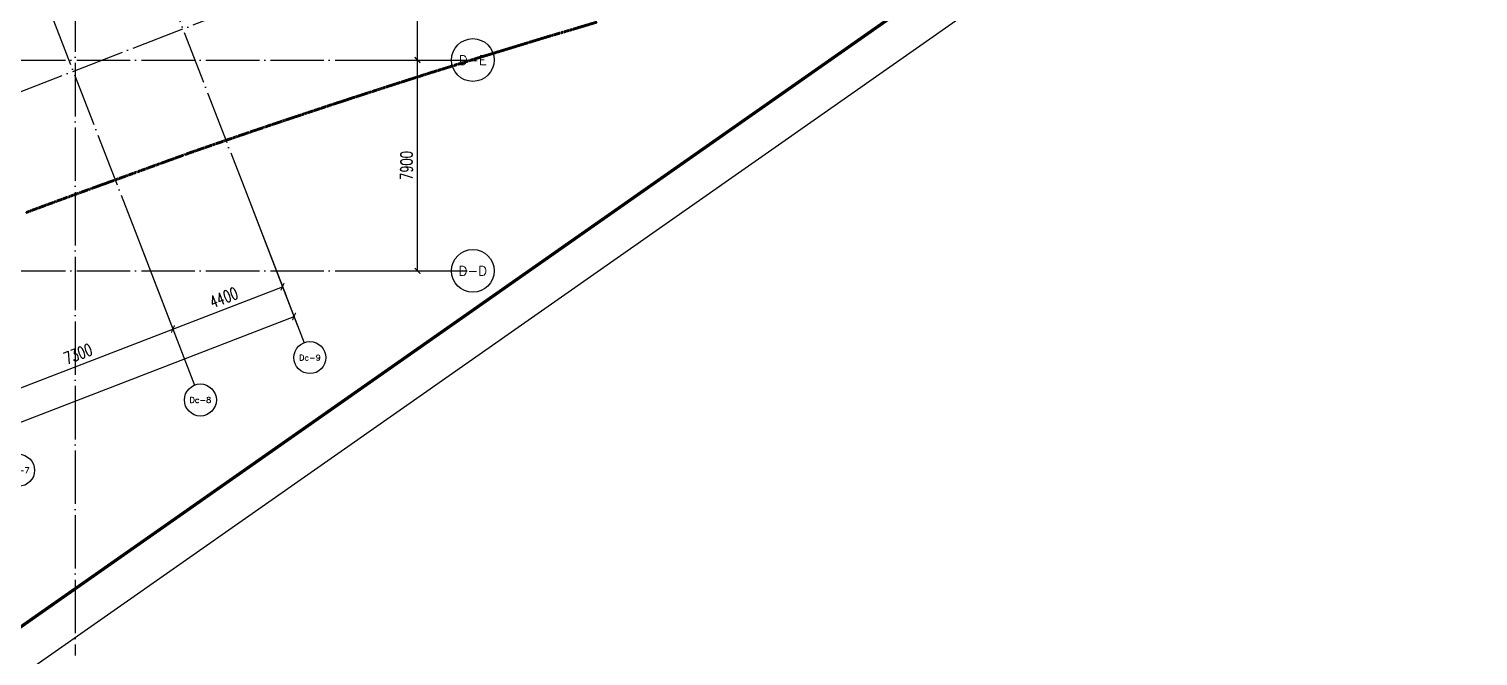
# Model space of a CAD drawing. Header units: millimetres. Extents: x 1089227 to 13101469, y 618865 to 10240562.
# Drawn here: x 3847444 to 3901729, y 4824187 to 4847674 of the extents above; entities that cross this region are included whole.
import ezdxf
from ezdxf.enums import TextEntityAlignment as Align

# ---------------------------------------------------------------- set-up
doc = ezdxf.new("R2010")
doc.units = ezdxf.units.MM
doc.header["$LTSCALE"] = 1000
doc.header["$PDMODE"] = 3
doc.header["$PDSIZE"] = 200
doc.linetypes.add('A09-G-CTRL-用地红线+建筑退线_设计区$0$A02-G-MAIN-用地红线+退线_设计区$0$Redline1', pattern=[20, 10, -2, 2, -2, 2, -2])
doc.linetypes.add('DOTE', pattern=[2.42, 2, -0.2, 0.02, -0.2])
doc.layers.get('0').update_dxf_attribs({"linetype": 'CONTINUOUS'})
doc.layers.get('Defpoints').update_dxf_attribs({"linetype": 'CONTINUOUS'})
doc.layers.add('A09-G-CTRL-用地红线+建筑退线_设计区$0$Z-REDL(用地红线)', color=10, linetype='CONTINUOUS', lineweight=60)
for name, color, linetype in [('AXIS', 3, 'CONTINUOUS'), ('AXIS_TEXT', 7, 'CONTINUOUS'), ('DOTE', 1, 'DOTE'), ('LWK-轴线-编号', 7, 'CONTINUOUS'), ('PUB_DIM', 3, 'CONTINUOUS'), ('TK', 4, 'CONTINUOUS'), ('TK-TEXT', 7, 'CONTINUOUS'), ('VHBoundary', 4, 'CONTINUOUS')]:
    doc.layers.add(name, color=color, linetype=linetype)
doc.styles.add('_TCH_AXIS', font='COMPLEX', dxfattribs={"bigfont": 'AllInOneBig.shx'})
doc.styles.add('_TCH_DIM_T3', font='SIMPLEX', dxfattribs={"width": 0.705882, "bigfont": 'AllInOneBig.shx'})
doc.styles.add('COMPLEX', font='COMPLEX', dxfattribs={"bigfont": 'AllInOneBig.shx'})
doc.styles.add('SADITK-SX', font='simfang.ttf', dxfattribs={"width": 0.7})
doc.dimstyles.new('_TCH_ARCH&&150', dxfattribs={"dimtxt": 446.25, "dimasz": 150, "dimexe": 375, "dimexo": 450, "dimgap": 189.375, "dimtad": 1, "dimdec": 0, "dimzin": 0, "dimdsep": 46, "dimtxsty": '_TCH_DIM_T3', "dimblk": 'ARCHTICK', "dimcen": 0.09, "dimclrt": 7, "dimazin": 2, "dimtfac": 1, "dimtdec": 0, "dimtix": 1, "dimtmove": 2, "dimatfit": 3, "dimfxl": 0, "dimtolj": 1, "dimtzin": 0, "dimarcsym": 0})

# ---------------------------------------------------------------- blocks, each defined once
blk = doc.blocks.new('0323最综用地红线')
at = {"layer": 'A09-G-CTRL-用地红线+建筑退线_设计区$0$Z-REDL(用地红线)', "color": 1, "linetype": 'A09-G-CTRL-用地红线+建筑退线_设计区$0$A02-G-MAIN-用地红线+退线_设计区$0$Redline1', "ltscale": 0.0005}
blk.add_lwpolyline([(8278739, 3555273), (8279866, 3555690), (8280234, 3555825), (8284943, 3557535), (8286913, 3558213), (8288361, 3558704), (8290145, 3559297), (8291702, 3559805), (8293071, 3560246), (8293981, 3560536), (8295941, 3561146), (8298178, 3561827), (8300123, 3562405)], dxfattribs=at)
blk = doc.blocks.new('template_31-施工图_A0_A0_1.0000_3fa9c08c64a9101061c9a26412af947e', base_point=(-1189, 0))
at = {"layer": 'TK'}
blk.add_lwpolyline([(-1189, 841), (1189, 841), (1189, 0), (-1189, 0)], close=True, dxfattribs=at)
at = {"layer": 'TK', "const_width": 0.8}
blk.add_lwpolyline([(-1164, 831), (-1164, 10), (1179, 10), (1179, 831)], close=True, dxfattribs=at)
at = {"layer": 'VHBoundary'}
blk.add_lwpolyline([(-1189, 841), (1189, 841), (1189, 0), (-1189, 0)], close=True, dxfattribs=at)
at = {"layer": 'TK-TEXT', "style": 'SADITK-SX', "width": 0.7}
for tag, p in [('市政会签', (-1176, 381.5)), ('园林会签', (-1176, 343.5)), ('幕墙会签', (-1176, 305.5)), ('装饰会签', (-1176, 267.5)), ('燃气会签', (-1176, 229.5)), ('暖通会签', (-1176, 191.5)), ('电气会签', (-1176, 153.5)), ('给排水会签', (-1176, 115.5)), ('结构会签', (-1176, 77.5)), ('建筑会签', (-1176, 39.5))]:
    blk.add_attdef(tag, text='', height=4, rotation=90, dxfattribs=at).set_placement(p, align=Align.MIDDLE_CENTER)
for tag, height, p in [('专业审定', 4, (1134.75, 268)), ('专业审核', 4, (1134.75, 248)), ('项目负责1', 4, (1134.75, 238)), ('项目负责2', 4, (1134.75, 228)), ('专业负责1', 4, (1134.75, 218)), ('专业负责2', 4, (1134.75, 208)), ('专业校对', 4, (1134.75, 198)), ('专业设计', 4, (1134.75, 188)), ('方案设计', 4, (1134.75, 178)), ('专业制图', 4, (1134.75, 168)), ('建设单位_001', 4, (1148.5, 140)), ('建设地点_001', 4, (1148.5, 124)), ('工程名称_001', 4, (1148.5, 106)), ('子项名称_001', 4, (1148.5, 86)), ('图纸名称_001', 4, (1148.5, 66)), ('版次', 4, (1129.5, 53)), ('日期', 4, (1165, 53)), ('图别', 4, (1129.5, 43)), ('图号', 4, (1165, 43)), ('合同号', 4, (1136, 30)), ('项目编号1', 2, (1114.06, 13.58)), ('阶段编号1', 2, (1132.25, 13.75)), ('子项编号1', 2, (1144.75, 13.75))]:
    blk.add_attdef(tag, text='', height=height, dxfattribs=at).set_placement(p, align=Align.MIDDLE_CENTER)
blk = doc.blocks.new('_AXISO')
blk.add_circle((0, 0), 0.5)
at = {"layer": 'AXIS_TEXT', "style": 'COMPLEX', "width": 1.041667}
blk.add_attdef('A', text='', height=0.56, dxfattribs=at).set_placement((-0.25, -0.28), (0.25, -0.28), align=Align.FIT)
blk = doc.blocks.new('_ArchTick')
at = {"color": 0, "linetype": 'ByBlock', "const_width": 0.3}
blk.add_lwpolyline([(-0.71, -0.71), (0.71, 0.71)], dxfattribs=at)
blk = doc.blocks.new('*D454')
at = {"layer": 'AXIS', "color": 0, "lineweight": -2, "transparency": 16777216}
for p, q in [((-48425, 15888), (-46667, 11341)), ((-92878, -6126), (-46802, 11691)), ((-94501, -1928), (-92742, -6475))]:
    blk.add_line(p, q, dxfattribs=at)
at = {"layer": 'Defpoints', "color": 0, "transparency": 16777216}
for p in [(-48588, 16308), (-46802, 11691), (-94663, -1509)]:
    blk.add_point(p, dxfattribs=at)
at = {"layer": 'AXIS', "color": 0, "lineweight": -2, "transparency": 16777216, "xscale": 150, "yscale": 150, "zscale": 150}
for p, rotation in [((-46802, 11691), 21.14101891807963), ((-92878, -6126), 201.1410189180796)]:
    blk.add_blockref('_ArchTick', p, dxfattribs=dict(at, rotation=rotation))
at = {"layer": 'AXIS', "color": 7, "transparency": 16777216, "insert": (-69989, 3168), "char_height": 446.2, "attachment_point": 5, "rotation": 21.141, "style": '_TCH_DIM_T3'}
blk.add_mtext('\\A1;49400', dxfattribs=at)
blk = doc.blocks.new('*D461')
at = {"layer": 'AXIS', "color": 0, "lineweight": -2, "transparency": 16777216}
for p, q in [((-52529, 14301), (-51204, 10874)), ((-59338, 11669), (-58013, 8241)), ((-58148, 8591), (-51339, 11224))]:
    blk.add_line(p, q, dxfattribs=at)
at = {"layer": 'Defpoints', "color": 0, "transparency": 16777216}
for p in [(-52692, 14721), (-59500, 12088), (-51339, 11224)]:
    blk.add_point(p, dxfattribs=at)
at = {"layer": 'AXIS', "color": 0, "lineweight": -2, "transparency": 16777216, "xscale": 150, "yscale": 150, "zscale": 150}
for p, rotation in [((-51339, 11224), 21.14101891807816), ((-58148, 8591), 201.1410189180782)]:
    blk.add_blockref('_ArchTick', p, dxfattribs=dict(at, rotation=rotation))
at = {"layer": 'AXIS', "color": 7, "transparency": 16777216, "insert": (-54892, 10292), "char_height": 446.2, "attachment_point": 5, "rotation": 21.141, "style": '_TCH_DIM_T3'}
blk.add_mtext('\\A1;7300', dxfattribs=at)
blk = doc.blocks.new('*D462')
at = {"layer": 'AXIS', "color": 0, "lineweight": -2, "transparency": 16777216}
for p, q in [((-48425, 15888), (-47100, 12461)), ((-52529, 14301), (-51204, 10874)), ((-51339, 11224), (-47235, 12810))]:
    blk.add_line(p, q, dxfattribs=at)
at = {"layer": 'Defpoints', "color": 0, "transparency": 16777216}
for p in [(-48588, 16308), (-52692, 14721), (-47235, 12810)]:
    blk.add_point(p, dxfattribs=at)
at = {"layer": 'AXIS', "color": 0, "lineweight": -2, "transparency": 16777216, "xscale": 150, "yscale": 150, "zscale": 150}
for p, rotation in [((-47235, 12810), 21.14101891808267), ((-51339, 11224), 201.1410189180827)]:
    blk.add_blockref('_ArchTick', p, dxfattribs=dict(at, rotation=rotation))
at = {"layer": 'AXIS', "color": 7, "transparency": 16777216, "insert": (-49436, 12402), "char_height": 446.2, "attachment_point": 5, "rotation": 21.141, "style": '_TCH_DIM_T3'}
blk.add_mtext('\\A1;4400', dxfattribs=at)
blk = doc.blocks.new('*D512')
at = {"layer": 'Defpoints', "color": 0, "transparency": 16777216}
for p in [(-42353, 21300), (-42176, 21300), (-42353, 13400)]:
    blk.add_point(p, dxfattribs=at)
at = {"layer": 'PUB_DIM', "color": 0, "lineweight": -2, "transparency": 16777216}
for p, q in [((-42176, 13400), (-42176, 21300)), ((-41903, 21300), (-41801, 21300)), ((-41903, 13400), (-41801, 13400))]:
    blk.add_line(p, q, dxfattribs=at)
at = {"layer": 'PUB_DIM', "color": 0, "lineweight": -2, "transparency": 16777216, "xscale": 150, "yscale": 150, "zscale": 150}
for p, rotation in [((-42176, 21300), 90), ((-42176, 13400), 270)]:
    blk.add_blockref('_ArchTick', p, dxfattribs=dict(at, rotation=rotation))
at = {"layer": 'PUB_DIM', "color": 7, "transparency": 16777216, "insert": (-42589, 17350), "char_height": 446.2, "attachment_point": 5, "rotation": 90, "style": '_TCH_DIM_T3'}
blk.add_mtext('\\A1;7900', dxfattribs=at)
blk = doc.blocks.new('*D513')
at = {"layer": 'Defpoints', "color": 0, "transparency": 16777216}
for p in [(-42353, 29200), (-42176, 29200), (-42353, 21300)]:
    blk.add_point(p, dxfattribs=at)
at = {"layer": 'PUB_DIM', "color": 0, "lineweight": -2, "transparency": 16777216}
for p, q in [((-42176, 21300), (-42176, 29200)), ((-41903, 29200), (-41801, 29200)), ((-41903, 21300), (-41801, 21300))]:
    blk.add_line(p, q, dxfattribs=at)
at = {"layer": 'PUB_DIM', "color": 0, "lineweight": -2, "transparency": 16777216, "xscale": 150, "yscale": 150, "zscale": 150}
for p, rotation in [((-42176, 29200), 90), ((-42176, 21300), 270)]:
    blk.add_blockref('_ArchTick', p, dxfattribs=dict(at, rotation=rotation))
at = {"layer": 'PUB_DIM', "color": 7, "transparency": 16777216, "insert": (-42589, 25250), "char_height": 446.2, "attachment_point": 5, "rotation": 90, "style": '_TCH_DIM_T3'}
blk.add_mtext('\\A1;7900', dxfattribs=at)
blk = doc.blocks.new('裙房轴网260428')
at = {"layer": 'AXIS'}
for p, q in [((-43972.1, 21300), (-40321.3, 21300)), ((-43972.1, 21300), (-40904, 21300)), ((-48587.8, 16308.1), (-46423.8, 10711.9)), ((-52691.6, 14721.1), (-50527.6, 9125)), ((-43972.1, 13400), (-40321.3, 13400)), ((-43972.1, 13400), (-40904, 13400))]:
    blk.add_line(p, q, dxfattribs=at)
at = {"layer": 'DOTE', "color": 16, "linetype": 'DOTE'}
for p, q in [((-55000, 137349.7), (-55000, -1000)), ((-57027.3, 38133.1), (-48587.8, 16308.1)), ((-61131.2, 36546.2), (-52691.6, 14721.1)), ((-97976, 4286.4), (-50035.5, 22824.5)), ((-163840, 21300), (-43972.1, 21300)), ((-163840, 13400), (-43972.1, 13400))]:
    blk.add_line(p, q, dxfattribs=at)
at = {"layer": 'AXIS'}
ref = blk.add_blockref('_AXISO', (-40104, 21300), dxfattribs=dict(at, xscale=1600, yscale=1600, zscale=1600))
ref.add_attrib('A', 'D-E', dxfattribs={"layer": 'LWK-轴线-编号', "height": 349.18, "style": '_TCH_AXIS'}).set_placement((-40636.1, 21125.4), (-39571.9, 21125.4), align=Align.FIT)
ref = blk.add_blockref('_AXISO', (-40104, 13400), dxfattribs=dict(at, xscale=1600, yscale=1600, zscale=1600))
ref.add_attrib('A', 'D-D', dxfattribs={"layer": 'LWK-轴线-编号', "height": 344.32, "style": '_TCH_AXIS'}).set_placement((-40636.9, 13227.8), (-39571.1, 13227.8), align=Align.FIT)
ref = blk.add_blockref('_AXISO', (-46207.4, 10152.3), dxfattribs=dict(at, xscale=1200, yscale=1200, zscale=1200))
ref.add_attrib('A', 'Dc-9', dxfattribs={"layer": 'AXIS_TEXT', "height": 210.81, "style": '_TCH_AXIS'}).set_placement((-46613.9, 10046.9), (-45800.8, 10046.9), align=Align.FIT)
ref = blk.add_blockref('_AXISO', (-50311.2, 8565.3), dxfattribs=dict(at, xscale=1200, yscale=1200, zscale=1200))
ref.add_attrib('A', 'Dc-8', dxfattribs={"layer": 'AXIS_TEXT', "height": 210.81, "style": '_TCH_AXIS'}).set_placement((-50717.8, 8459.9), (-49904.7, 8459.9), align=Align.FIT)
ref = blk.add_blockref('_AXISO', (-57119.9, 5932.5), dxfattribs=dict(at, xscale=1200, yscale=1200, zscale=1200))
ref.add_attrib('A', 'Dc-7', dxfattribs={"layer": 'AXIS_TEXT', "height": 210.81, "style": '_TCH_AXIS'}).set_placement((-57526.5, 5827.1), (-56713.4, 5827.1), align=Align.FIT)
for p1, p2, distance, picture, middle in [((-94662.9, -1508.8), (-48587.8, 16308.1), -4950, '*D454', (-69988.8, 3167.5)), ((-52691.6, 14721.1), (-48587.8, 16308.1), -3750, '*D462', (-49436, 12401.7)), ((-59500.3, 12088.3), (-52691.6, 14721.1), -3750, '*D461', (-54892.3, 10291.8))]:
    dim = blk.add_aligned_dim(p1=p1, p2=p2, distance=distance, dimstyle='_TCH_ARCH&&150', dxfattribs=at)
    dim.commit()
    dim.dimension.update_dxf_attribs({"geometry": picture, "text_midpoint": middle})
at = {"layer": 'PUB_DIM'}
for p1, p2, picture, middle in [((-42353.2, 21300), (-42353.2, 29200), '*D513', (-42588.9, 25250)), ((-42353.2, 13400), (-42353.2, 21300), '*D512', (-42588.9, 17350))]:
    dim = blk.add_aligned_dim(p1=p1, p2=p2, distance=-176.7, dimstyle='_TCH_ARCH&&150', dxfattribs=at)
    dim.commit()
    dim.dimension.update_dxf_attribs({"geometry": picture, "text_midpoint": middle})
blk = doc.blocks.new('04地块地下轴网260428')
blk.add_blockref('裙房轴网260428', (0, 0))

msp = doc.modelspace()

# ---------------------------------------------------------------- block references
at = {"xscale": 150, "yscale": 150, "zscale": 150, "rotation": 35.00532206532363}
msp.add_blockref('template_31-施工图_A0_A0_1.0000_3fa9c08c64a9101061c9a26412af947e', (3701586.318, 4721512.406), dxfattribs=at)
for name, p in [('0323最综用地红线', (-4431405.957, 1285525.343)), ('04地块地下轴网260428', (3904175.334, 4825211.796))]:
    msp.add_blockref(name, p)

doc.saveas('drawing.dxf')
